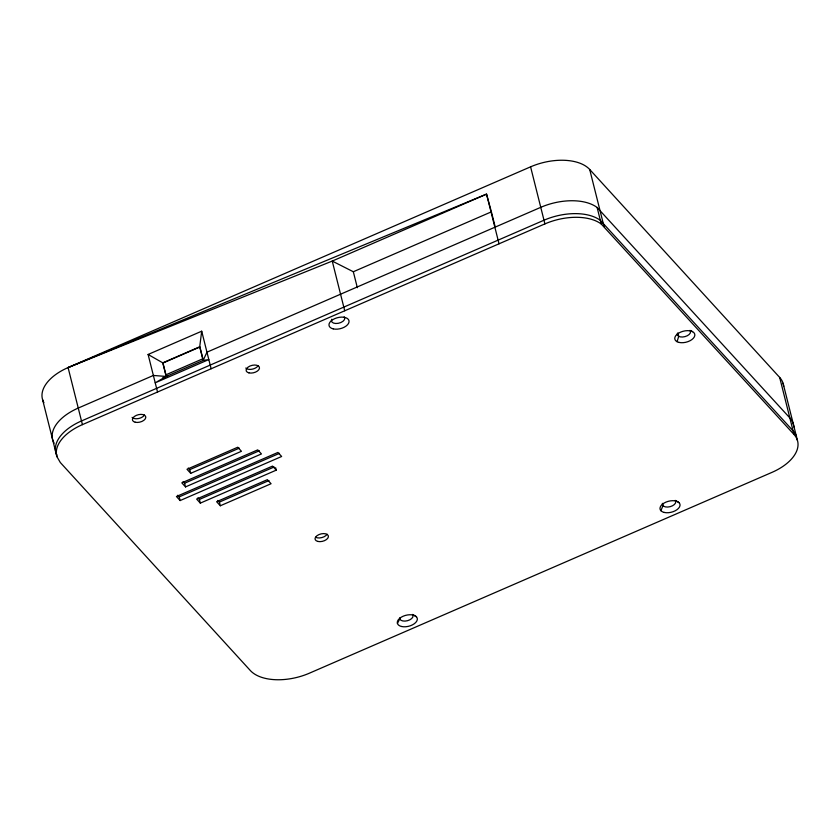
<?xml version="1.0" encoding="UTF-8"?>
<svg xmlns="http://www.w3.org/2000/svg" width="840" height="840" viewBox="0 0 840 840"><rect width="100%" height="100%" fill="white"/><g stroke="black" fill="none" stroke-linecap="round" stroke-linejoin="round"><path stroke-width="1.26" d="M162.593 378.021L203.144 360.413L199.721 346.794L201.695 331.202L148.103 354.469L157.531 392.018M677.061 341.702L678.72 336.346L677.838 332.829M660.88 510.689L663.001 505.68L662.413 503.339M397.415 623.427L399.798 618.86M148.103 354.469L162.771 362.838L166.194 376.457L155.222 382.82L208.814 359.552L203.144 360.413L206.966 352.181L540.76 207.333A45.57 25.221 -14.1 0 1 597.114 207.48L789.841 417.931A45.57 25.221 -14.1 0 1 793.842 427.024M43.922 402.665A45.57 25.211 -14.1 0 1 68.082 367.574L530.586 166.834A45.57 25.221 -14.1 0 1 589.701 169.47L779.667 377.433A45.57 25.221 -14.1 0 1 783.668 386.526M779.667 377.433L794.01 434.49A45.57 25.221 -14.1 0 1 771.918 472.395L309.456 673.166A45.57 25.221 -14.1 0 1 250.331 670.53L60.323 462.525L56.921 456.677A45.57 25.211 -14.1 0 1 82.415 424.631L68.082 367.574L332.241 261.072L353.325 271.75L491.39 211.838L495.096 226.559M162.771 362.838L199.721 346.794M165.921 374.819L202.86 358.774L199.909 346.994L162.96 363.038L165.921 374.819L167.591 376.656M82.415 424.631L544.919 223.892A45.57 25.221 -14.1 0 1 601.272 224.039L794.01 434.49M188.286 468.027L189.767 469.644L239.347 448.13M190.691 473.33L241.447 451.29L237.741 447.237L186.995 469.276L190.691 473.33L189.767 469.644M183.109 481.593L184.59 483.221L259.329 450.776M185.514 486.906L261.44 453.936L257.743 449.883L181.808 482.843L185.514 486.906L184.59 483.221M177.723 495.254L179.203 496.881L279.52 453.327M180.128 500.556L281.642 456.488L277.935 452.435L176.431 496.503L180.128 500.556L179.203 496.881M197.925 497.816L199.406 499.433L274.144 466.988M276.255 470.148L272.548 466.095L196.623 499.065L200.329 503.118L276.255 470.148L275.635 467.702M217.917 500.451L219.398 502.079L268.968 480.554M220.322 505.764L271.068 483.725L267.372 479.671L216.615 501.701L220.322 505.764L219.398 502.079M68.082 367.574L486.549 194.114L491.064 210.662M166.194 376.457L153.374 375.449L78.257 408.062A45.57 25.211 -14.1 0 0 52.763 440.108L54.096 443.163M690.806 330.666L692.559 331.674M679.161 502.751L675.182 500.399A6.835 3.78 -14.1 0 1 670.204 506.656A6.835 3.78 -14.1 0 1 662.434 503.811M416.462 616.801L412.482 614.45A6.835 3.78 -14.1 0 1 407.505 620.707A6.835 3.78 -14.1 0 1 399.735 617.862M56.889 455.028L55.996 453.002A45.57 25.211 -14.1 0 1 81.49 420.956L543.995 220.216A45.57 25.221 -14.1 0 1 600.348 220.364L793.075 430.815A45.57 25.221 -14.1 0 1 797.076 439.908M783.079 383.281L796.488 436.663M589.701 169.47L604.034 226.538M597.114 207.48L601.272 224.039M530.586 166.834L544.919 223.892M499.034 243.81L486.549 194.114L332.241 261.072L344.726 310.779M353.325 271.75L357.346 287.711M201.695 331.202L211.124 368.75M199.406 499.433L200.329 503.118M42.588 399.62L56.921 456.677M344.19 316.827A6.835 3.78 -14.1 0 1 338.331 323.295A6.835 3.78 -14.1 0 1 331.832 319.19M689.976 330.362A6.835 3.78 -14.1 0 1 684.989 336.62A6.835 3.78 -14.1 0 1 677.219 333.774M327.075 534.23A6.835 3.78 -14.1 0 1 315.641 537.285M144.459 415.013A6.835 3.78 -14.1 0 1 138.422 418.551A6.835 3.78 -14.1 0 1 132.101 417.375M258.142 365.652A6.835 3.78 -14.1 0 1 252.116 369.201A6.835 3.78 -14.1 0 1 245.784 368.025M401.489 626.482A10.258 5.67 -14.1 0 0 417.312 619.615A10.258 5.67 -14.1 0 0 403.158 616.214A10.258 5.67 -14.1 0 0 401.489 626.482M333.197 328.87A10.258 5.67 -14.1 0 0 349.02 322.004A10.258 5.67 -14.1 0 0 334.856 318.591A10.258 5.67 -14.1 0 0 333.197 328.87M664.188 512.432A10.258 5.67 -14.1 0 0 680.012 505.565A10.258 5.67 -14.1 0 0 665.857 502.163A10.258 5.67 -14.1 0 0 664.188 512.432M678.982 342.405A10.258 5.67 -14.1 0 0 694.806 335.528A10.258 5.67 -14.1 0 0 680.642 332.125A10.258 5.67 -14.1 0 0 678.982 342.405M317.846 541.433A6.835 3.78 -14.1 0 0 328.387 536.855A6.835 3.78 -14.1 0 0 318.948 534.587A6.835 3.78 -14.1 0 0 317.846 541.433M135.23 422.226A6.835 3.78 -14.1 0 0 145.772 417.648A6.835 3.78 -14.1 0 0 136.332 415.37A6.835 3.78 -14.1 0 0 135.23 422.226M248.913 372.866A6.835 3.78 -14.1 0 0 259.466 368.288A6.835 3.78 -14.1 0 0 250.026 366.019A6.835 3.78 -14.1 0 0 248.913 372.866"/></g></svg>
